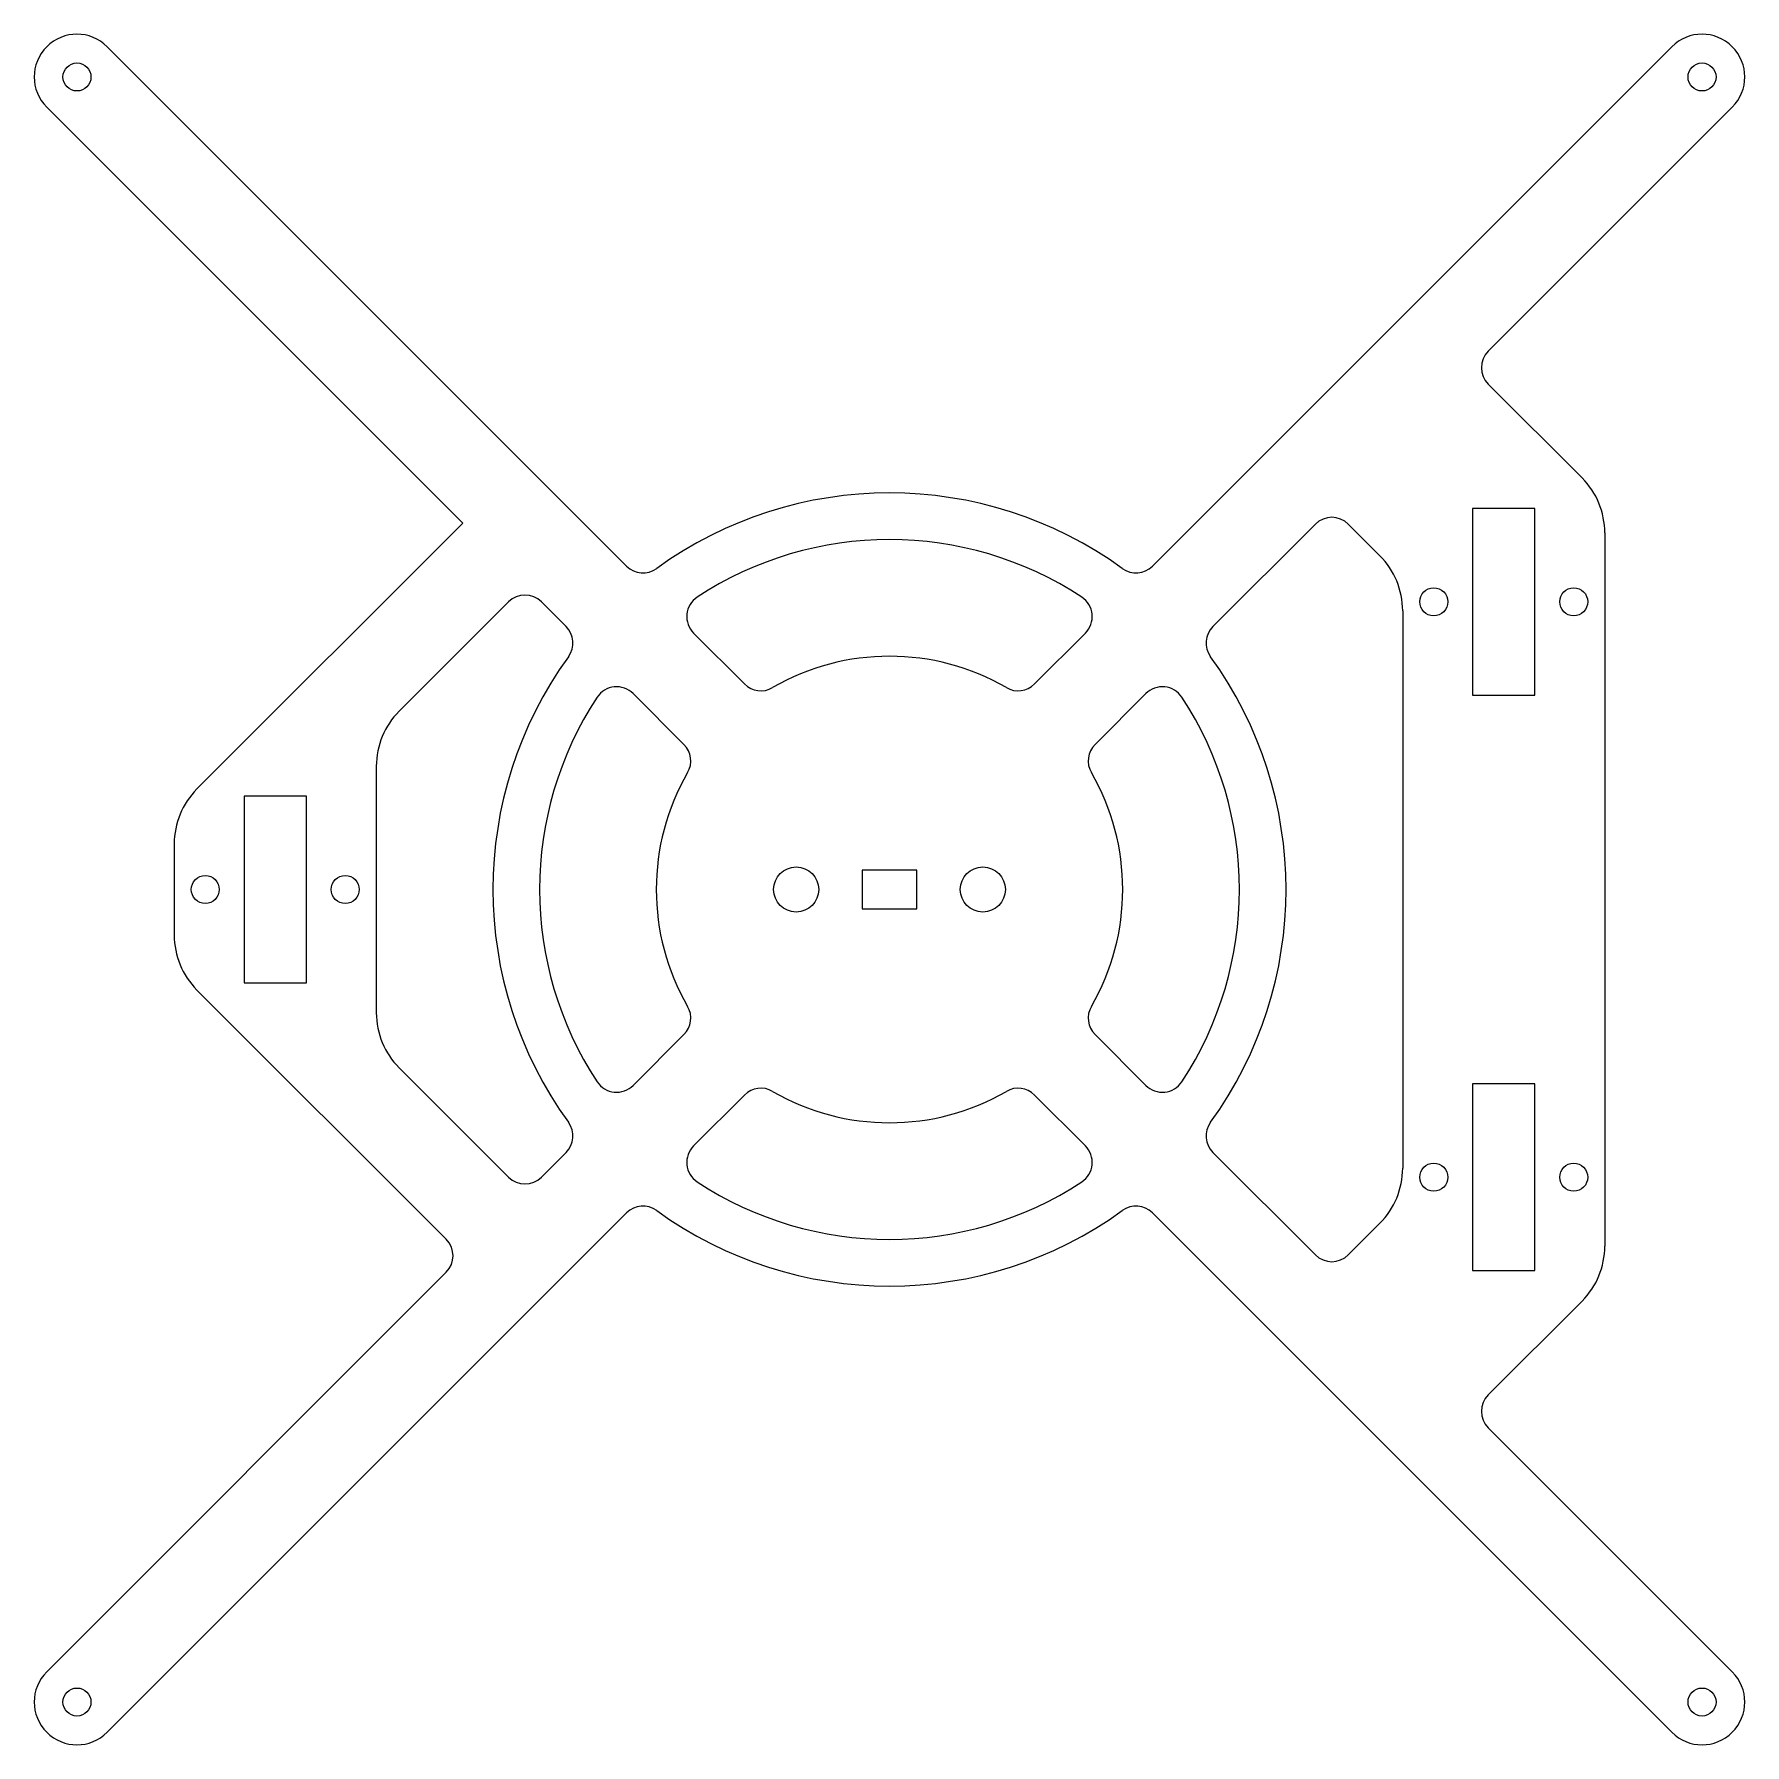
# Model space of a CAD drawing. Header units: millimetres. Extents: x -110 to 110, y -110 to 110.
import ezdxf

# ---------------------------------------------------------------- set-up
doc = ezdxf.new("R2010")
doc.units = ezdxf.units.MM

msp = doc.modelspace()

# ---------------------------------------------------------------- linework, layer by layer
at = {"color": 7, "linetype": 'Continuous', "lineweight": 15}
for p, q in [((-33.818671, 41.596845), (-100.610913, 108.389087)), ((100.610913, 108.389087), (33.818671, 41.596845)), ((-108.389087, 100.610913), (-54.889087, 47.110913)), ((77.010408, 69.232233), (108.389087, 100.610913)), ((77.010408, 64.989592), (89.071068, 52.928932)), ((83, 49), (75, 49)), ((75, 49), (75, 25)), ((83, 25), (83, 49)), ((-54.889087, 47.110913), (-89.071068, 12.928932)), ((41.596845, 33.818671), (54.767767, 46.989592)), ((59.010408, 46.989592), (63.071068, 42.928932)), ((92, 45.857864), (92, -45.857864)), ((-49.010408, 36.989592), (-63.071068, 22.928932)), ((-44.767767, 36.989592), (-41.596845, 33.818671)), ((66, 35.857864), (66, -35.857864)), ((-18.658085, 26.43626), (-25.194843, 32.973018)), ((25.194843, 32.973018), (18.658085, 26.43626)), ((-32.973018, 25.194843), (-26.43626, 18.658085)), ((26.43626, 18.658085), (32.973018, 25.194843)), ((75, 25), (83, 25)), ((-66, 15.857864), (-66, -15.857864)), ((-75, 12), (-83, 12)), ((-83, 12), (-83, -12)), ((-75, -12), (-75, 12)), ((-92, 5.857864), (-92, -5.857864)), ((3.5, 2.5), (-3.5, 2.5)), ((-3.5, 2.5), (-3.5, -2.5)), ((3.5, -2.5), (3.5, 2.5)), ((-3.5, -2.5), (3.5, -2.5)), ((-57.010408, -44.989592), (-89.071068, -12.928932)), ((-83, -12), (-75, -12)), ((-26.43626, -18.658085), (-32.973018, -25.194843)), ((26.43626, -18.658085), (32.973018, -25.194843)), ((-49.010408, -36.989592), (-63.071068, -22.928932)), ((83, -25), (75, -25)), ((75, -25), (75, -49)), ((83, -49), (83, -25)), ((-18.658085, -26.43626), (-25.194843, -32.973018)), ((25.194843, -32.973018), (18.658085, -26.43626)), ((-41.596845, -33.818671), (-44.767767, -36.989592)), ((41.596845, -33.818671), (54.767767, -46.989592)), ((-33.818671, -41.596845), (-100.610913, -108.389087)), ((100.610913, -108.389087), (33.818671, -41.596845)), ((59.010408, -46.989592), (63.071068, -42.928932)), ((-57.010408, -49.232233), (-108.389087, -100.610913)), ((75, -49), (83, -49)), ((77.010408, -64.989592), (89.071068, -52.928932)), ((77.010408, -69.232233), (108.389087, -100.610913))]:
    msp.add_line(p, q, dxfattribs=at)
for centre, radius in [((-104.5, 104.5), 1.8), ((104.5, 104.5), 1.8), ((70, 37), 1.8), ((88, 37), 1.8), ((-12, 0), 2.9), ((12, 0), 2.9), ((-88, 0), 1.8), ((-70, 0), 1.8), ((70, -37), 1.8), ((88, -37), 1.8), ((-104.5, -104.5), 1.8), ((104.5, -104.5), 1.8)]:
    msp.add_circle(centre, radius, dxfattribs=at)
for centre, radius, start, end in [((-104.5, 104.5), 5.5, 45, 225), ((104.5, 104.5), 5.5, 315, 135), ((79.131728, 67.110913), 3, 135, 225), ((82, 45.857864), 10, 0, 45), ((0, 0), 51, 54.056445, 125.943555), ((56.889087, 44.868272), 3, 45, 135), ((0, 0), 45, 56.676225, 123.323775), ((56, 35.857864), 10, 0, 45), ((-31.69735, 43.718165), 3, 225, 305.943555), ((31.69735, 43.718165), 3, 234.056445, 315), ((-46.889087, 34.868272), 3, 45, 135), ((-23.073523, 35.094338), 3, 123.323775, 225), ((23.073523, 35.094338), 3, 315, 56.676225), ((-43.718165, 31.69735), 3, 324.056445, 45), ((43.718165, 31.69735), 3, 135, 215.943555), ((0, 0), 51, 144.056445, 215.943555), ((0, 0), 30, 59.926265, 120.073735), ((0, 0), 51, 324.056445, 35.943555), ((-16.536765, 28.55758), 3, 225, 300.073735), ((16.536765, 28.55758), 3, 239.926265, 315), ((0, 0), 45, 146.676225, 213.323775), ((-35.094338, 23.073523), 3, 45, 146.676225), ((35.094338, 23.073523), 3, 33.323775, 135), ((0, 0), 45, 326.676225, 33.323775), ((-56, 15.857864), 10, 135, 180), ((-28.55758, 16.536765), 3, 329.926265, 45), ((28.55758, 16.536765), 3, 135, 210.073735), ((0, 0), 30, 149.926265, 210.073735), ((0, 0), 30, 329.926265, 30.073735), ((-82, 5.857864), 10, 135, 180), ((-82, -5.857864), 10, 180, 225), ((-28.55758, -16.536765), 3, 315, 30.073735), ((28.55758, -16.536765), 3, 149.926265, 225), ((-56, -15.857864), 10, 180, 225), ((-35.094338, -23.073523), 3, 213.323775, 315), ((-16.536765, -28.55758), 3, 59.926265, 135), ((0, 0), 30, 239.926265, 300.073735), ((16.536765, -28.55758), 3, 45, 120.073735), ((35.094338, -23.073523), 3, 225, 326.676225), ((-43.718165, -31.69735), 3, 315, 35.943555), ((43.718165, -31.69735), 3, 144.056445, 225), ((-23.073523, -35.094338), 3, 135, 236.676225), ((23.073523, -35.094338), 3, 303.323775, 45), ((-46.889087, -34.868272), 3, 225, 315), ((56, -35.857864), 10, 315, 0), ((0, 0), 45, 236.676225, 303.323775), ((-31.69735, -43.718165), 3, 54.056445, 135), ((0, 0), 51, 234.056445, 305.943555), ((31.69735, -43.718165), 3, 45, 125.943555), ((-59.131728, -47.110913), 3, 315, 45), ((82, -45.857864), 10, 315, 0), ((56.889087, -44.868272), 3, 225, 315), ((79.131728, -67.110913), 3, 135, 225), ((-104.5, -104.5), 5.5, 135, 315), ((104.5, -104.5), 5.5, 225, 45)]:
    msp.add_arc(centre, radius, start, end, dxfattribs=at)

doc.saveas('drawing.dxf')
